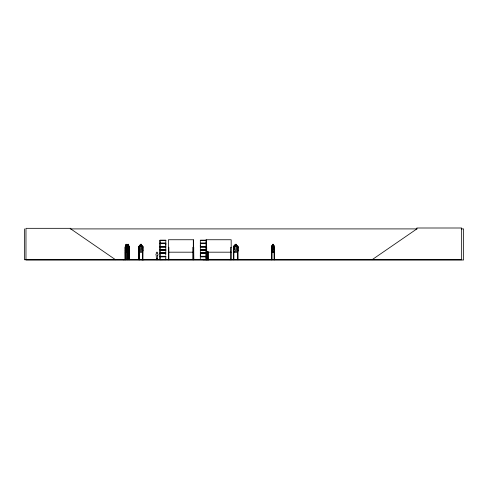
<?xml version="1.0" encoding="UTF-8"?>
<svg xmlns="http://www.w3.org/2000/svg" width="488" height="488" viewBox="0 0 488 488"><rect width="100%" height="100%" fill="white"/><g stroke="black" fill="none" stroke-linecap="round" stroke-linejoin="round"><path stroke-width="0.73" d="M165.804 256.285L159.985 256.285L159.991 253.424L165.804 253.424M159.991 246.501L159.991 243.646L165.804 243.646L165.798 246.501L159.985 246.501L159.985 243.646M165.798 245.074L165.798 243.646M205.753 256.285L200.324 256.285L200.33 254.858M206.143 246.501L200.324 246.501L200.33 245.074M191.326 259.506L195.993 259.488M203.831 259.732L203.813 259.287M127.106 251.997L127.392 246.367L126.642 245.83M127.392 250.478L127.154 251.997L125.44 251.997L125.27 246.373L125.447 245.83L125.977 245.83M128.564 245.879L128.917 249.246L128.564 250.472L127.899 250.472L127.545 249.246L127.832 244.299L128.582 244.299L128.582 245.83L129.296 246.367L129.296 250.478L128.991 251.948L127.356 251.948M129.271 250.472L129.003 251.997L127.344 251.997M123.031 259.701L131.26 259.506L123.019 259.707M123.037 259.506L131.26 259.506M127.161 259.701L127.124 246.373L127.13 259.701M274.457 250.478L274.079 251.997L271.773 251.997L271.468 250.478L271.81 251.997M269.712 259.506L276.324 259.506M139.33 251.997L142.465 251.997L142.88 250.472L142.923 246.367L142.429 245.83L141.575 245.83L141.599 244.299L140.245 244.299L140.245 245.83M142.465 251.997L142.923 250.478M235.07 244.348L236.497 244.348L236.497 245.879L237.266 246.391L237.266 249.246L236.497 250.472L235.07 250.472L234.307 249.246L234.307 246.391L235.07 245.879L235.021 244.299L236.552 244.299L236.552 245.83L237.54 245.83L238.083 246.367L238.083 250.478L237.522 251.948L234.002 251.948L233.538 250.472L233.538 246.397L234.002 245.879L237.522 245.879M238.083 250.478L237.552 251.997L233.959 251.997L233.49 250.478M139.983 259.738L137.628 259.488L144.076 259.707M202.892 259.701L208.852 259.738L200.294 259.628L200.33 256.859L205.753 256.859M125.495 245.83L125.221 246.373M127.392 245.83L127.148 246.397L127.35 245.83L127.874 245.83M200.306 249.838L205.753 249.954M168.354 259.677L168.421 239.748L193.297 239.748L193.327 259.738M206.003 259.714L206.034 259.287M206.217 259.701L206.29 239.748L231.166 239.748L231.227 259.738M233.349 259.707L233.49 246.373L233.978 245.83L235.021 245.83M271.499 259.738L271.468 246.373L271.779 245.83L272.487 245.83M271.584 259.738L271.822 245.83M165.804 259.622L159.966 259.732M139.306 259.738L139.263 247.306L138.818 247.306L138.836 259.738L138.921 246.373L139.367 245.83M138.964 246.397L139.391 245.879L142.435 245.879L142.856 246.391M161.595 259.494L161.296 259.494M162.467 259.604L162.754 259.494M164.261 259.604L164.639 259.738M165.792 259.732L165.316 259.726L165.713 259.061M156.294 259.494C154.909 259.744 159.039 259.744 157.612 259.494M372.063 259.738L416.862 228.909L416.862 228L461.654 228L461.654 259.738L24.4 259.738L24.4 228.909M161.583 259.659L161.296 259.604M70.199 228.909L417.094 228.909M461.312 228.909L463.6 228.909L463.6 260L25.974 260L25.974 228.323L70.772 228.323L70.772 228.909L115.564 259.738M159.979 240.2L165.804 240.2M200.318 240.2L206.143 240.2M165.804 240.303L159.979 240.309L159.985 243.073L165.804 243.073L165.804 240.316M206.143 240.316L200.318 240.303L200.33 243.073L206.143 243.073M165.798 240.486L159.991 240.486L159.991 243.073M200.33 240.486L206.137 240.486M159.942 243.268L165.841 243.268M200.281 243.268L206.18 243.268M159.942 243.445L165.841 243.445M200.281 243.445L206.18 243.445M206.143 243.646L200.324 243.646L200.324 246.501M206.607 244.299L206.558 245.879M125.953 244.348L126.66 244.348L126.618 245.879L127.014 246.391L127.014 249.246L126.66 250.472L126.002 250.472L125.648 249.246L125.934 244.299L126.685 244.299L126.66 245.879M127.856 244.348L128.564 244.348M140.294 244.348L141.55 244.348M272.481 244.348L273.439 244.348M126.544 244.604L126.117 244.604L126.117 245.116L126.544 245.116M139.342 245.83L140.269 245.83M273.433 245.83L274.11 245.83M125.459 245.879L127.136 245.879M127.356 245.879L129.033 245.879M271.798 245.879L274.097 245.879M138.921 246.373L139.355 251.997M142.899 246.367L142.856 259.738M159.942 246.702L165.841 246.702M200.281 246.702L206.18 246.702M159.942 246.879L165.841 246.879M200.281 246.879L206.18 246.879M159.985 247.081L165.804 247.081L165.804 249.832L159.991 249.758L159.985 247.081L159.991 249.758M206.143 247.081L200.324 247.081L200.324 249.832L205.753 249.832L200.33 249.758M126.99 247.306L127.325 247.306M128.887 247.306L129.222 247.306M142.404 247.306L142.856 247.306M168.421 247.306L168.842 247.306L168.891 259.738M193.297 247.306L192.87 247.306L192.827 259.738L192.827 259.287M193.577 247.306L193.742 259.738L193.742 247.306M206.076 247.306L206.711 247.306L206.711 259.738M231.166 247.306L230.745 247.306L230.696 259.738M233.465 247.306L233.886 247.306L233.886 259.738M238.028 247.306L237.607 247.306L237.558 259.738M271.487 247.306L271.883 247.306M165.804 249.838L159.93 249.911L165.804 249.984M165.804 250.082L159.979 250.088L159.985 252.851L165.804 252.851L165.804 250.1M205.753 250.1L200.318 250.1L200.33 252.851L205.753 252.851M165.798 250.265L159.991 250.265L159.991 252.851M200.33 250.265L205.747 250.265M125.221 250.478L125.489 251.997M125.459 251.948L127.136 251.948M142.435 251.948L139.361 251.948L138.964 250.472M271.798 251.948L274.097 251.948M168.421 252.186L193.297 252.186M206.29 252.186L231.166 252.186M159.942 253.052L165.841 253.052M200.281 253.052L205.784 253.052M159.942 253.229L165.841 253.229M200.281 253.229L205.784 253.229M205.753 253.424L200.324 253.424L200.324 256.285M159.942 256.481L165.841 256.481M200.281 256.481L205.784 256.481M159.942 256.657L165.841 256.657M200.281 256.657L205.784 256.657M159.985 259.616L159.985 256.859L165.804 256.859L165.804 259.616M125.032 259.287L125.447 259.287L125.428 259.738L125.404 247.306L125.068 247.306L125.044 259.738M127.368 259.287L126.929 259.287L126.941 259.738L126.99 251.692M129.265 259.287L128.85 259.287L128.863 259.738L128.887 251.692M138.775 259.287L139.306 259.287M142.892 259.287L142.362 259.287L142.368 259.738M230.696 259.287L231.214 259.287M233.416 259.287L233.929 259.287L233.929 259.738M237.558 259.287L238.077 259.287L238.077 259.738L238.028 246.391M271.456 259.287L271.914 259.287M274.122 259.287L274.579 259.287L274.579 259.738L274.549 247.306L274.152 247.306L274.122 259.738M156.618 259.409L157.288 259.409M162.9 259.409L163.59 259.409M233.929 259.415L237.558 259.415M137.622 259.506L139.952 259.506M156.172 259.494L157.734 259.494M165.798 259.537L159.991 259.537L159.991 256.859M200.33 259.537L208.882 259.506M141.746 259.707L144.052 259.677L141.691 259.738M193.425 259.707L193.339 259.287M193.565 259.707L193.577 239.748M207.565 259.707L207.626 251.692M274.073 245.83L274.427 246.391L274.457 259.738M125.331 259.732L125.209 247.306M127.405 251.948L127.124 250.478L127.386 251.997M274.28 251.692L274.354 259.738M274.164 259.287L274.244 259.738M273.475 245.83L273.475 244.299L272.45 244.299L271.993 249.246L272.481 250.472L273.402 250.472L273.896 249.246L273.433 244.299M271.883 250.228L271.914 259.738M271.761 247.306L271.792 259.738M271.694 259.287L271.712 259.738M233.508 259.287L233.508 259.738M231.117 259.287L231.117 259.738M230.794 259.287L230.794 259.738M230.373 259.738L230.373 259.354L168.189 259.354L168.189 259.738M229.47 259.354L229.47 259.738M208.077 251.692L208.126 259.738M208.028 251.692L208.047 259.738M207.961 259.287L207.973 259.738M207.681 251.692L207.681 259.738M206.76 259.287L206.76 259.738M206.558 246.391L206.558 247.819M206.406 259.354L206.406 259.738M206.241 247.306L206.241 259.738M206.082 239.748L206.076 259.738M205.503 259.354L205.503 259.738M204.149 259.738L204.124 259.287L204.039 259.738M203.758 259.287L203.709 259.738M203.661 259.287L203.661 259.738M193.529 259.287L193.529 259.738M193.065 259.354L193.065 259.738M169.098 259.354L169.098 259.738M168.793 259.287L168.793 259.738M168.47 259.287L168.47 259.738M159.985 253.424L159.985 256.285M157.191 259.494L157.191 258.585L156.715 258.585L156.715 259.494M142.77 247.306L142.703 259.738M142.557 259.287L142.545 259.738M142.49 247.306L142.447 259.738M141.575 244.299L141.526 245.879L142.215 246.391L142.215 249.246L141.55 250.472L140.318 250.472L139.653 249.246L139.653 246.391L140.318 245.879L140.269 244.299M139.184 247.306L139.226 259.738M139.129 259.287L139.117 259.738M138.952 259.287L138.964 259.738M129.247 246.367L129.222 259.738M129.082 247.306L129.082 259.738L129.027 247.306M128.539 244.299L128.515 245.879M127.874 244.299L127.899 245.879M127.35 246.367L127.325 259.738M125.263 251.692L125.282 259.738M165.633 254.022A1.037 0.97 -90 0 1 165.633 255.059M157.685 255.273L157.471 259.268L156.434 259.268L156.221 255.273A1.037 1.037 0 0 1 156.434 253.644C155.489 251.601 158.417 251.601 157.471 253.644A1.037 1.037 0 0 1 157.685 255.273M157.429 259.604L157.429 259.604M128.442 244.604L128.021 244.604L128.021 245.116L128.442 245.116L128.442 244.604M141.331 244.604L140.538 244.604L140.538 245.116L141.331 245.116L141.331 244.604M236.241 244.604L235.326 244.604L235.326 245.116L236.241 245.116L236.241 244.604M273.237 244.604L272.646 244.604L272.646 245.116L273.237 245.116L273.237 244.604M126.66 246.391L126.002 246.391L126.002 249.246L126.66 249.246L126.66 246.391M128.564 246.391L127.899 246.391L127.899 249.246L128.564 249.246L128.564 246.391M141.55 246.391L140.318 246.391L140.318 249.246L141.55 249.246L141.55 246.391M236.497 246.391L235.07 246.391L235.07 249.246L236.497 249.246L236.497 246.391M273.402 246.391L272.481 246.391L272.481 249.246L273.402 249.246L273.402 246.391"/></g></svg>
